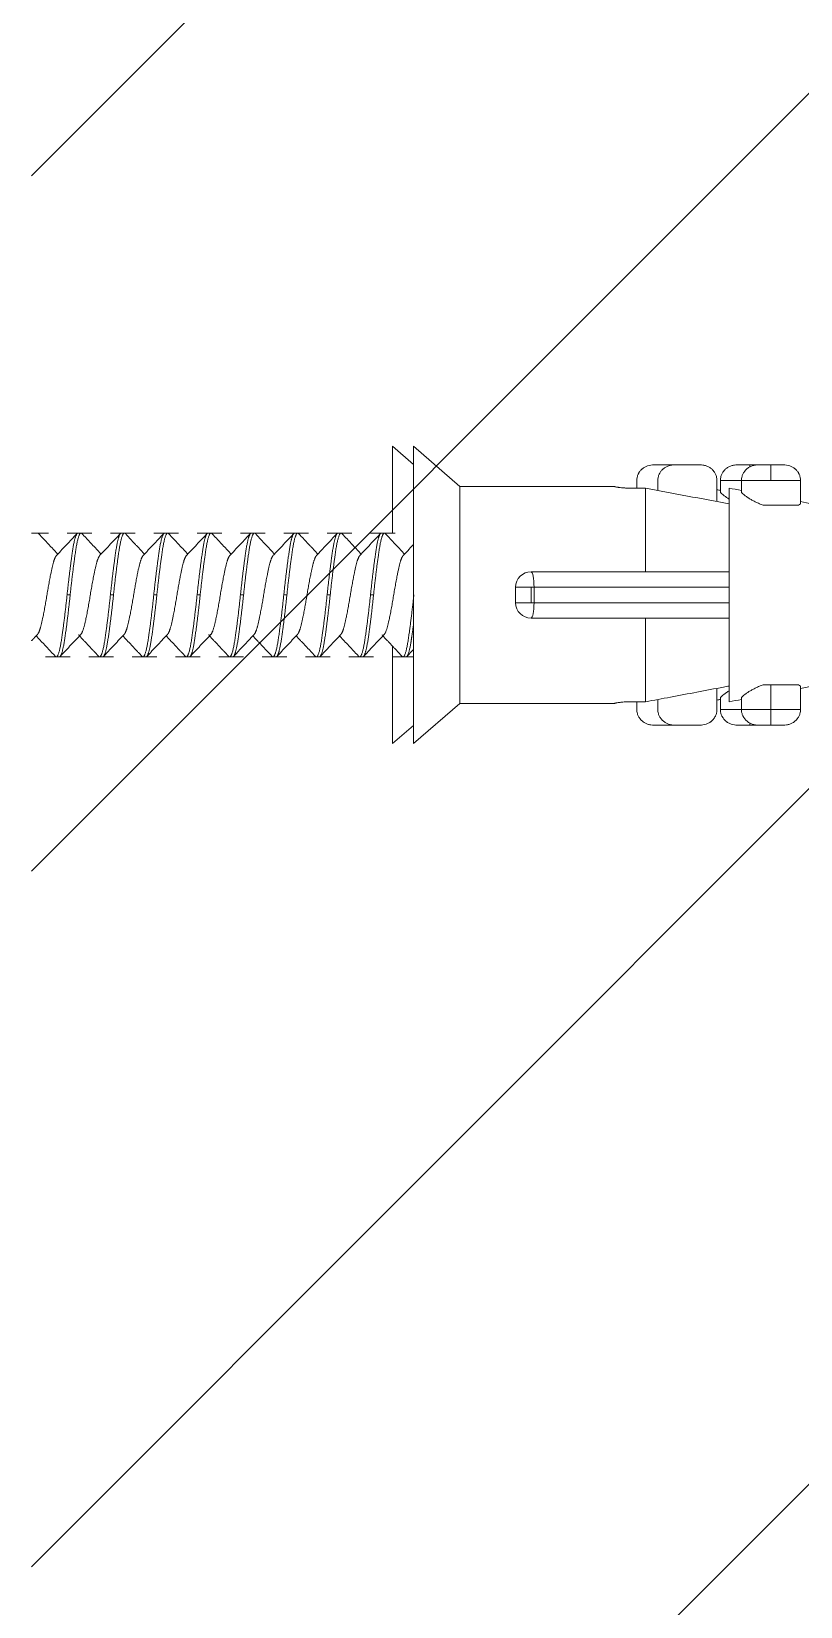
# Model space of a CAD drawing. Header units: millimetres. Extents: x 2433 to 4809, y -10272 to -6912.
# Drawn here: x 4397.6 to 4422.4, y -9118.4 to -9067.5 of the extents above; entities that cross this region are included whole.
import ezdxf

# ---------------------------------------------------------------- set-up
doc = ezdxf.new("R2010")
doc.units = ezdxf.units.MM
doc.layers.add('hatch', color=2, linetype='Continuous')

msp = doc.modelspace()

# ---------------------------------------------------------------- hatches: boundary and pattern name
at = {"layer": 'hatch'}
h = msp.add_hatch(dxfattribs=at)
h.set_pattern_fill('ANSI31', color=256, scale=5)
h.set_pattern_definition([(45, (-10739.184, -4407.476), (-11.22532, 11.22532), [])])
h.paths.add_polyline_path([(4397.573, -9941.356), (4447.573, -9941.356), (4447.573, -7870.79), (4397.573, -7870.79)])

# ---------------------------------------------------------------- linework, layer by layer
at = {"linetype": 'Continuous', "lineweight": 18, "extrusion": (-1, -2.22045e-16, 0)}
for p, q in [((4409.23, -9080.917), (4409.23, -9083.717)), ((4409.91, -9081.506), (4409.23, -9080.917)), ((4409.91, -9080.917), (4409.91, -9085.717)), ((4411.41, -9082.217), (4409.91, -9080.917)), ((4417.68, -9081.517), (4418.36, -9081.517)), ((4418.36, -9081.517), (4419.16, -9081.517)), ((4420.38, -9081.517), (4420.78, -9081.517)), ((4420.78, -9081.517), (4421.065, -9081.517)), ((4421.06, -9081.517), (4421.46, -9081.517)), ((4421.46, -9081.517), (4421.86, -9081.517)), ((4416.41, -9082.217), (4411.41, -9082.217)), ((4411.41, -9082.217), (4411.41, -9085.717)), ((4416.41, -9082.217), (4416.41, -9082.219)), ((4417.126, -9082.017), (4417.126, -9082.269)), ((4417.806, -9082.017), (4417.806, -9082.343)), ((4419.714, -9082.017), (4419.714, -9082.703)), ((4419.826, -9082.017), (4419.826, -9082.411)), ((4420.506, -9082.017), (4420.506, -9082.411)), ((4422.414, -9082.017), (4422.414, -9082.778)), ((4416.91, -9082.269), (4417.41, -9082.269)), ((4417.41, -9082.269), (4417.41, -9084.967)), ((4420.11, -9082.269), (4420.11, -9085.717)), ((4421.208, -9082.817), (4422.352, -9082.817)), ((4398.123, -9083.717), (4397.573, -9083.717)), ((4399.523, -9083.717), (4398.723, -9083.717)), ((4400.923, -9083.717), (4400.123, -9083.717)), ((4402.323, -9083.717), (4401.523, -9083.717)), ((4403.723, -9083.717), (4402.923, -9083.717)), ((4405.123, -9083.717), (4404.323, -9083.717)), ((4406.523, -9083.717), (4405.723, -9083.717)), ((4407.923, -9083.717), (4407.123, -9083.717)), ((4409.323, -9083.717), (4408.523, -9083.717)), ((4413.71, -9084.967), (4420.11, -9084.967)), ((4409.91, -9085.717), (4409.91, -9090.517)), ((4411.41, -9085.717), (4411.41, -9089.217)), ((4413.21, -9085.967), (4413.21, -9085.467)), ((4420.11, -9085.717), (4420.11, -9089.165)), ((4420.11, -9086.467), (4413.71, -9086.467)), ((4417.41, -9086.467), (4417.41, -9089.165)), ((4398.023, -9087.717), (4398.823, -9087.717)), ((4399.423, -9087.717), (4400.223, -9087.717)), ((4400.823, -9087.717), (4401.623, -9087.717)), ((4402.223, -9087.717), (4403.023, -9087.717)), ((4403.623, -9087.717), (4404.423, -9087.717)), ((4405.023, -9087.717), (4405.823, -9087.717)), ((4406.423, -9087.717), (4407.223, -9087.717)), ((4407.823, -9087.717), (4408.623, -9087.717)), ((4409.223, -9087.717), (4409.91, -9087.717)), ((4409.23, -9087.374), (4409.23, -9090.517)), ((4419.714, -9089.417), (4419.714, -9088.731)), ((4421.208, -9088.617), (4421.46, -9088.617)), ((4421.46, -9088.617), (4422.352, -9088.617)), ((4422.414, -9089.417), (4422.414, -9088.656)), ((4409.91, -9090.517), (4411.41, -9089.217)), ((4411.41, -9089.217), (4416.41, -9089.217)), ((4416.41, -9089.216), (4416.41, -9089.217)), ((4417.41, -9089.165), (4416.91, -9089.165)), ((4417.126, -9089.417), (4417.126, -9089.165)), ((4417.806, -9089.417), (4417.806, -9089.091)), ((4419.826, -9089.417), (4419.826, -9089.023)), ((4420.506, -9089.417), (4420.506, -9089.023)), ((4409.23, -9090.517), (4409.91, -9089.928)), ((4417.68, -9089.917), (4418.36, -9089.917)), ((4418.36, -9089.917), (4419.16, -9089.917)), ((4420.78, -9089.917), (4420.38, -9089.917)), ((4421.064, -9089.917), (4420.78, -9089.917)), ((4421.46, -9089.917), (4421.06, -9089.917)), ((4421.86, -9089.917), (4421.46, -9089.917))]:
    msp.add_line(p, q, dxfattribs=at)
at = {"linetype": 'Continuous', "lineweight": 13, "extrusion": (-1, -2.22045e-16, 0)}
for p, q in [((4420.78, -9081.517), (4420.78, -9081.58)), ((4421.46, -9081.517), (4421.46, -9082.017)), ((4420.506, -9082.017), (4419.826, -9082.017)), ((4421.46, -9082.017), (4420.506, -9082.017)), ((4422.414, -9082.017), (4421.46, -9082.017)), ((4398.823, -9085.717), (4398.723, -9085.717)), ((4400.223, -9085.717), (4400.123, -9085.717)), ((4401.623, -9085.717), (4401.523, -9085.717)), ((4403.023, -9085.717), (4402.923, -9085.717)), ((4404.423, -9085.717), (4404.323, -9085.717)), ((4405.823, -9085.717), (4405.723, -9085.717)), ((4407.223, -9085.717), (4407.123, -9085.717)), ((4408.623, -9085.717), (4408.523, -9085.717)), ((4413.71, -9085.467), (4413.21, -9085.467)), ((4413.805, -9085.467), (4413.71, -9085.467)), ((4413.71, -9085.967), (4413.71, -9085.467)), ((4420.11, -9085.467), (4413.805, -9085.467)), ((4413.805, -9085.967), (4413.805, -9085.467)), ((4413.21, -9085.967), (4413.71, -9085.967)), ((4413.71, -9085.967), (4413.805, -9085.967)), ((4413.805, -9085.967), (4420.11, -9085.967)), ((4421.46, -9089.417), (4421.46, -9088.617)), ((4419.826, -9089.417), (4420.506, -9089.417)), ((4420.506, -9089.417), (4421.46, -9089.417)), ((4420.78, -9089.917), (4420.78, -9089.853)), ((4421.46, -9089.417), (4422.414, -9089.417)), ((4421.46, -9089.917), (4421.46, -9089.417))]:
    msp.add_line(p, q, dxfattribs=at)
at = {"linetype": 'Continuous', "lineweight": 18, "extrusion": (0, 0, -1)}
for centre, start, end in [((-4413.71, -9085.467), 0, 90), ((-4413.71, -9085.967), 270, 0)]:
    msp.add_arc(centre, 0.5, start, end, dxfattribs=at)
at = {"linetype": 'Continuous', "lineweight": 13}
for centre, start_param, end_param in [((4413.71, -9085.467), 1.570796, 3.141593), ((4413.71, -9085.967), 0, 1.570796)]:
    msp.add_ellipse(centre, major_axis=(0, -0.5), ratio=0.190423, start_param=start_param, end_param=end_param, dxfattribs=at)
at = {"linetype": 'Continuous', "lineweight": 18}
for points, knots in [([(4417.68, -9081.517), (4417.611, -9081.517), (4417.542, -9081.526), (4417.46, -9081.554), (4417.444, -9081.56), (4417.412, -9081.574), (4417.381, -9081.59), (4417.352, -9081.608), (4417.33, -9081.623), (4417.323, -9081.628), (4417.31, -9081.639), (4417.303, -9081.644), (4417.27, -9081.673), (4417.246, -9081.698), (4417.215, -9081.739), (4417.205, -9081.754), (4417.191, -9081.776), (4417.187, -9081.784), (4417.179, -9081.799), (4417.175, -9081.807), (4417.157, -9081.846), (4417.146, -9081.879), (4417.134, -9081.93), (4417.131, -9081.947), (4417.127, -9081.982), (4417.126, -9082), (4417.126, -9082.017)], [0, 0, 0, 0, 0.25, 0.25, 0.3125, 0.3125, 0.375, 0.4375, 0.4375, 0.46875, 0.46875, 0.5, 0.5, 0.625, 0.625, 0.6875, 0.6875, 0.71875, 0.71875, 0.75, 0.75, 0.875, 0.875, 0.9375, 0.9375, 1, 1, 1, 1]), ([(4418.36, -9081.517), (4418.29, -9081.517), (4418.222, -9081.526), (4418.139, -9081.554), (4418.123, -9081.56), (4418.091, -9081.574), (4418.06, -9081.59), (4418.031, -9081.608), (4418.01, -9081.623), (4418.003, -9081.628), (4417.989, -9081.639), (4417.982, -9081.644), (4417.949, -9081.673), (4417.925, -9081.698), (4417.894, -9081.739), (4417.884, -9081.754), (4417.871, -9081.776), (4417.867, -9081.784), (4417.858, -9081.799), (4417.854, -9081.807), (4417.836, -9081.846), (4417.825, -9081.879), (4417.814, -9081.93), (4417.811, -9081.947), (4417.807, -9081.982), (4417.806, -9082), (4417.806, -9082.017)], [0, 0, 0, 0, 0.25, 0.25, 0.3125, 0.3125, 0.375, 0.4375, 0.4375, 0.46875, 0.46875, 0.5, 0.5, 0.625, 0.625, 0.6875, 0.6875, 0.71875, 0.71875, 0.75, 0.75, 0.875, 0.875, 0.9375, 0.9375, 1, 1, 1, 1]), ([(4419.714, -9082.017), (4419.714, -9081.982), (4419.71, -9081.948), (4419.699, -9081.897), (4419.694, -9081.88), (4419.683, -9081.847), (4419.676, -9081.831), (4419.655, -9081.784), (4419.637, -9081.754), (4419.61, -9081.72), (4419.605, -9081.713), (4419.594, -9081.699), (4419.576, -9081.68), (4419.545, -9081.65), (4419.518, -9081.629), (4419.49, -9081.609), (4419.475, -9081.599), (4419.429, -9081.574), (4419.398, -9081.56), (4419.348, -9081.543), (4419.332, -9081.539), (4419.298, -9081.53), (4419.281, -9081.527), (4419.229, -9081.519), (4419.195, -9081.517), (4419.16, -9081.517)], [0, 0, 0, 0, 0.125, 0.125, 0.1875, 0.1875, 0.25, 0.25, 0.375, 0.375, 0.40625, 0.40625, 0.4375, 0.5, 0.5625, 0.5625, 0.625, 0.625, 0.75, 0.75, 0.8125, 0.8125, 0.875, 0.875, 1, 1, 1, 1]), ([(4419.826, -9082.017), (4419.826, -9081.982), (4419.83, -9081.948), (4419.841, -9081.897), (4419.846, -9081.88), (4419.857, -9081.847), (4419.864, -9081.831), (4419.886, -9081.784), (4419.903, -9081.754), (4419.93, -9081.72), (4419.935, -9081.713), (4419.946, -9081.699), (4419.964, -9081.68), (4419.995, -9081.65), (4420.022, -9081.629), (4420.051, -9081.609), (4420.065, -9081.599), (4420.111, -9081.574), (4420.142, -9081.56), (4420.192, -9081.543), (4420.209, -9081.539), (4420.243, -9081.53), (4420.26, -9081.527), (4420.311, -9081.519), (4420.345, -9081.517), (4420.38, -9081.517)], [0, 0, 0, 0, 0.125, 0.125, 0.1875, 0.1875, 0.25, 0.25, 0.375, 0.375, 0.40625, 0.40625, 0.4375, 0.5, 0.5625, 0.5625, 0.625, 0.625, 0.75, 0.75, 0.8125, 0.8125, 0.875, 0.875, 1, 1, 1, 1]), ([(4420.506, -9082.017), (4420.506, -9081.982), (4420.51, -9081.948), (4420.521, -9081.897), (4420.526, -9081.88), (4420.537, -9081.847), (4420.543, -9081.831), (4420.565, -9081.784), (4420.583, -9081.754), (4420.609, -9081.72), (4420.615, -9081.713), (4420.626, -9081.699), (4420.643, -9081.68), (4420.674, -9081.65), (4420.702, -9081.629), (4420.73, -9081.609), (4420.745, -9081.599), (4420.79, -9081.574), (4420.822, -9081.56), (4420.871, -9081.543), (4420.888, -9081.539), (4420.922, -9081.53), (4420.939, -9081.527), (4420.99, -9081.519), (4421.025, -9081.517), (4421.06, -9081.517)], [0, 0, 0, 0, 0.125, 0.125, 0.1875, 0.1875, 0.25, 0.25, 0.375, 0.375, 0.40625, 0.40625, 0.4375, 0.5, 0.5625, 0.5625, 0.625, 0.625, 0.75, 0.75, 0.8125, 0.8125, 0.875, 0.875, 1, 1, 1, 1]), ([(4421.86, -9081.517), (4421.93, -9081.517), (4421.998, -9081.526), (4422.08, -9081.554), (4422.097, -9081.56), (4422.128, -9081.574), (4422.159, -9081.59), (4422.189, -9081.608), (4422.21, -9081.623), (4422.217, -9081.628), (4422.231, -9081.639), (4422.237, -9081.644), (4422.271, -9081.673), (4422.294, -9081.698), (4422.326, -9081.739), (4422.335, -9081.754), (4422.349, -9081.776), (4422.353, -9081.784), (4422.361, -9081.799), (4422.365, -9081.807), (4422.384, -9081.846), (4422.395, -9081.879), (4422.406, -9081.93), (4422.409, -9081.947), (4422.413, -9081.982), (4422.414, -9082), (4422.414, -9082.017)], [0, 0, 0, 0, 0.25, 0.25, 0.3125, 0.3125, 0.375, 0.4375, 0.4375, 0.46875, 0.46875, 0.5, 0.5, 0.625, 0.625, 0.6875, 0.6875, 0.71875, 0.71875, 0.75, 0.75, 0.875, 0.875, 0.9375, 0.9375, 1, 1, 1, 1]), ([(4416.41, -9082.219), (4416.41, -9082.219), (4416.413, -9082.221), (4416.423, -9082.224), (4416.427, -9082.225), (4416.436, -9082.227), (4416.442, -9082.228), (4416.46, -9082.232), (4416.476, -9082.235), (4416.503, -9082.239), (4416.513, -9082.24), (4416.534, -9082.244), (4416.545, -9082.245), (4416.579, -9082.25), (4416.604, -9082.253), (4416.638, -9082.256), (4416.645, -9082.257), (4416.659, -9082.258), (4416.681, -9082.26), (4416.717, -9082.263), (4416.748, -9082.264), (4416.779, -9082.266), (4416.795, -9082.267), (4416.844, -9082.268), (4416.877, -9082.269), (4416.91, -9082.269)], [0, 0, 0, 0, 0.125, 0.125, 0.1875, 0.1875, 0.25, 0.25, 0.375, 0.375, 0.4375, 0.4375, 0.5, 0.5, 0.625, 0.625, 0.65625, 0.65625, 0.6875, 0.75, 0.8125, 0.8125, 0.875, 0.875, 1, 1, 1, 1]), ([(4419.826, -9082.411), (4419.84, -9082.425), (4419.855, -9082.439), (4419.891, -9082.47), (4419.911, -9082.487), (4419.944, -9082.512), (4419.956, -9082.521), (4419.981, -9082.538), (4419.994, -9082.547), (4420.034, -9082.574), (4420.062, -9082.592), (4420.095, -9082.612), (4420.097, -9082.614), (4420.1, -9082.615)], [0, 0, 0, 0, 0.244671, 0.244671, 0.489341, 0.489341, 0.611677, 0.611677, 0.734012, 0.734012, 0.978683, 0.978683, 1, 1, 1, 1]), ([(4420.506, -9082.411), (4420.519, -9082.425), (4420.535, -9082.439), (4420.57, -9082.47), (4420.59, -9082.487), (4420.624, -9082.512), (4420.636, -9082.521), (4420.66, -9082.538), (4420.673, -9082.547), (4420.713, -9082.574), (4420.741, -9082.592), (4420.801, -9082.629), (4420.833, -9082.647), (4420.883, -9082.674), (4420.901, -9082.683), (4420.936, -9082.701), (4420.954, -9082.71), (4421.009, -9082.737), (4421.047, -9082.754), (4421.125, -9082.787), (4421.166, -9082.802), (4421.208, -9082.817)], [0, 0, 0, 0, 0.125, 0.125, 0.25, 0.25, 0.3125, 0.3125, 0.375, 0.375, 0.5, 0.5, 0.625, 0.625, 0.6875, 0.6875, 0.75, 0.75, 0.875, 0.875, 1, 1, 1, 1]), ([(4420.11, -9088.656), (4420.049, -9088.668), (4419.988, -9088.679), (4419.356, -9088.799), (4418.784, -9088.907), (4417.945, -9089.065), (4417.677, -9089.115), (4417.41, -9089.165)], [0, 0, 0, 0, 0.067447, 0.067447, 0.702741, 0.702741, 1, 1, 1, 1]), ([(4419.826, -9089.023), (4419.84, -9089.01), (4419.855, -9088.995), (4419.891, -9088.964), (4419.911, -9088.947), (4419.944, -9088.922), (4419.956, -9088.913), (4419.981, -9088.896), (4419.994, -9088.887), (4420.034, -9088.86), (4420.062, -9088.842), (4420.095, -9088.822), (4420.097, -9088.821), (4420.1, -9088.819)], [0, 0, 0, 0, 0.244671, 0.244671, 0.489341, 0.489341, 0.611677, 0.611677, 0.734012, 0.734012, 0.978683, 0.978683, 1, 1, 1, 1]), ([(4420.506, -9089.023), (4420.519, -9089.01), (4420.535, -9088.995), (4420.57, -9088.964), (4420.59, -9088.947), (4420.624, -9088.922), (4420.636, -9088.913), (4420.66, -9088.896), (4420.673, -9088.887), (4420.713, -9088.86), (4420.741, -9088.842), (4420.801, -9088.805), (4420.833, -9088.787), (4420.883, -9088.76), (4420.901, -9088.751), (4420.936, -9088.733), (4420.954, -9088.724), (4421.009, -9088.697), (4421.047, -9088.68), (4421.125, -9088.648), (4421.166, -9088.632), (4421.208, -9088.617)], [0, 0, 0, 0, 0.125, 0.125, 0.25, 0.25, 0.3125, 0.3125, 0.375, 0.375, 0.5, 0.5, 0.625, 0.625, 0.6875, 0.6875, 0.75, 0.75, 0.875, 0.875, 1, 1, 1, 1]), ([(4422.81, -9088.656), (4422.749, -9088.668), (4422.688, -9088.679), (4422.556, -9088.704), (4422.485, -9088.718), (4422.414, -9088.731)], [0, 0, 0, 0, 0.459752, 0.459752, 1, 1, 1, 1]), ([(4416.91, -9089.165), (4416.877, -9089.165), (4416.844, -9089.166), (4416.796, -9089.167), (4416.78, -9089.168), (4416.749, -9089.17), (4416.733, -9089.171), (4416.688, -9089.174), (4416.659, -9089.176), (4416.619, -9089.18), (4416.605, -9089.182), (4416.58, -9089.185), (4416.568, -9089.186), (4416.533, -9089.191), (4416.513, -9089.194), (4416.49, -9089.197), (4416.485, -9089.198), (4416.477, -9089.2), (4416.465, -9089.202), (4416.447, -9089.205), (4416.436, -9089.207), (4416.427, -9089.21), (4416.423, -9089.211), (4416.413, -9089.213), (4416.41, -9089.215), (4416.41, -9089.216)], [0, 0, 0, 0, 0.125, 0.125, 0.1875, 0.1875, 0.25, 0.25, 0.375, 0.375, 0.4375, 0.4375, 0.5, 0.5, 0.625, 0.625, 0.65625, 0.65625, 0.6875, 0.75, 0.8125, 0.8125, 0.875, 0.875, 1, 1, 1, 1]), ([(4417.126, -9089.417), (4417.126, -9089.452), (4417.13, -9089.486), (4417.141, -9089.537), (4417.146, -9089.554), (4417.157, -9089.587), (4417.164, -9089.603), (4417.186, -9089.65), (4417.203, -9089.68), (4417.23, -9089.715), (4417.235, -9089.721), (4417.246, -9089.735), (4417.264, -9089.754), (4417.295, -9089.784), (4417.322, -9089.805), (4417.351, -9089.825), (4417.365, -9089.835), (4417.411, -9089.86), (4417.442, -9089.874), (4417.492, -9089.891), (4417.509, -9089.896), (4417.543, -9089.904), (4417.56, -9089.907), (4417.611, -9089.915), (4417.645, -9089.917), (4417.68, -9089.917)], [0, 0, 0, 0, 0.125, 0.125, 0.1875, 0.1875, 0.25, 0.25, 0.375, 0.375, 0.40625, 0.40625, 0.4375, 0.5, 0.5625, 0.5625, 0.625, 0.625, 0.75, 0.75, 0.8125, 0.8125, 0.875, 0.875, 1, 1, 1, 1]), ([(4417.806, -9089.417), (4417.806, -9089.452), (4417.81, -9089.486), (4417.821, -9089.537), (4417.826, -9089.554), (4417.837, -9089.587), (4417.843, -9089.603), (4417.865, -9089.65), (4417.883, -9089.68), (4417.909, -9089.715), (4417.915, -9089.721), (4417.926, -9089.735), (4417.943, -9089.754), (4417.974, -9089.784), (4418.002, -9089.805), (4418.03, -9089.825), (4418.045, -9089.835), (4418.09, -9089.86), (4418.122, -9089.874), (4418.171, -9089.891), (4418.188, -9089.896), (4418.222, -9089.904), (4418.239, -9089.907), (4418.29, -9089.915), (4418.325, -9089.917), (4418.36, -9089.917)], [0, 0, 0, 0, 0.125, 0.125, 0.1875, 0.1875, 0.25, 0.25, 0.375, 0.375, 0.40625, 0.40625, 0.4375, 0.5, 0.5625, 0.5625, 0.625, 0.625, 0.75, 0.75, 0.8125, 0.8125, 0.875, 0.875, 1, 1, 1, 1]), ([(4419.16, -9089.917), (4419.23, -9089.917), (4419.298, -9089.908), (4419.38, -9089.88), (4419.397, -9089.874), (4419.428, -9089.86), (4419.459, -9089.844), (4419.489, -9089.826), (4419.51, -9089.811), (4419.517, -9089.806), (4419.531, -9089.795), (4419.537, -9089.79), (4419.571, -9089.761), (4419.594, -9089.736), (4419.626, -9089.695), (4419.635, -9089.68), (4419.649, -9089.658), (4419.653, -9089.65), (4419.661, -9089.635), (4419.665, -9089.627), (4419.684, -9089.588), (4419.695, -9089.555), (4419.706, -9089.504), (4419.709, -9089.487), (4419.713, -9089.452), (4419.714, -9089.435), (4419.714, -9089.417)], [0, 0, 0, 0, 0.25, 0.25, 0.3125, 0.3125, 0.375, 0.4375, 0.4375, 0.46875, 0.46875, 0.5, 0.5, 0.625, 0.625, 0.6875, 0.6875, 0.71875, 0.71875, 0.75, 0.75, 0.875, 0.875, 0.9375, 0.9375, 1, 1, 1, 1]), ([(4420.38, -9089.917), (4420.311, -9089.917), (4420.242, -9089.908), (4420.16, -9089.88), (4420.144, -9089.874), (4420.112, -9089.86), (4420.081, -9089.844), (4420.052, -9089.826), (4420.03, -9089.811), (4420.023, -9089.806), (4420.01, -9089.795), (4420.003, -9089.79), (4419.97, -9089.761), (4419.946, -9089.736), (4419.915, -9089.695), (4419.905, -9089.68), (4419.891, -9089.658), (4419.887, -9089.65), (4419.879, -9089.635), (4419.875, -9089.627), (4419.857, -9089.588), (4419.846, -9089.555), (4419.834, -9089.504), (4419.831, -9089.487), (4419.827, -9089.452), (4419.826, -9089.435), (4419.826, -9089.417)], [0, 0, 0, 0, 0.25, 0.25, 0.3125, 0.3125, 0.375, 0.4375, 0.4375, 0.46875, 0.46875, 0.5, 0.5, 0.625, 0.625, 0.6875, 0.6875, 0.71875, 0.71875, 0.75, 0.75, 0.875, 0.875, 0.9375, 0.9375, 1, 1, 1, 1]), ([(4421.06, -9089.917), (4420.99, -9089.917), (4420.922, -9089.908), (4420.839, -9089.88), (4420.823, -9089.874), (4420.791, -9089.86), (4420.76, -9089.844), (4420.731, -9089.826), (4420.71, -9089.811), (4420.703, -9089.806), (4420.689, -9089.795), (4420.682, -9089.79), (4420.649, -9089.761), (4420.625, -9089.736), (4420.594, -9089.695), (4420.584, -9089.68), (4420.571, -9089.658), (4420.567, -9089.65), (4420.558, -9089.635), (4420.554, -9089.627), (4420.536, -9089.588), (4420.525, -9089.555), (4420.514, -9089.504), (4420.511, -9089.487), (4420.507, -9089.452), (4420.506, -9089.435), (4420.506, -9089.417)], [0, 0, 0, 0, 0.25, 0.25, 0.3125, 0.3125, 0.375, 0.4375, 0.4375, 0.46875, 0.46875, 0.5, 0.5, 0.625, 0.625, 0.6875, 0.6875, 0.71875, 0.71875, 0.75, 0.75, 0.875, 0.875, 0.9375, 0.9375, 1, 1, 1, 1]), ([(4422.414, -9089.417), (4422.414, -9089.452), (4422.41, -9089.486), (4422.399, -9089.537), (4422.394, -9089.554), (4422.383, -9089.587), (4422.376, -9089.603), (4422.355, -9089.65), (4422.337, -9089.68), (4422.31, -9089.715), (4422.305, -9089.721), (4422.294, -9089.735), (4422.276, -9089.754), (4422.245, -9089.784), (4422.218, -9089.805), (4422.19, -9089.825), (4422.175, -9089.835), (4422.129, -9089.86), (4422.098, -9089.874), (4422.048, -9089.891), (4422.032, -9089.896), (4421.998, -9089.904), (4421.981, -9089.907), (4421.929, -9089.915), (4421.895, -9089.917), (4421.86, -9089.917)], [0, 0, 0, 0, 0.125, 0.125, 0.1875, 0.1875, 0.25, 0.25, 0.375, 0.375, 0.40625, 0.40625, 0.4375, 0.5, 0.5625, 0.5625, 0.625, 0.625, 0.75, 0.75, 0.8125, 0.8125, 0.875, 0.875, 1, 1, 1, 1])]:
    msp.add_open_spline(points, degree=3, knots=knots, dxfattribs=at)
for points, degree in [([(4417.41, -9082.269), (4418.31, -9082.438), (4419.21, -9082.608), (4420.11, -9082.778)], 3), ([(4419.714, -9082.322), (4419.751, -9082.329), (4419.789, -9082.336), (4419.826, -9082.343)], 3), ([(4420.11, -9082.269), (4420.242, -9082.294), (4420.374, -9082.319), (4420.506, -9082.343)], 3), ([(4422.414, -9082.703), (4422.546, -9082.728), (4422.678, -9082.753), (4422.81, -9082.778)], 3), ([(4422.352, -9082.817), (4422.377, -9082.804), (4422.397, -9082.791), (4422.414, -9082.778)], 3), ([(4398.423, -9084.397), (4398.112, -9084.066), (4397.802, -9083.734)], 2), ([(4399.045, -9083.735), (4398.714, -9084.089), (4398.382, -9084.44)], 2), ([(4399.823, -9084.396), (4399.51, -9084.064), (4399.199, -9083.731)], 2), ([(4400.451, -9083.728), (4400.119, -9084.083), (4399.785, -9084.437)], 2), ([(4401.223, -9084.397), (4400.909, -9084.063), (4400.596, -9083.728)], 2), ([(4401.844, -9083.735), (4401.513, -9084.089), (4401.181, -9084.441)], 2), ([(4402.623, -9084.397), (4402.312, -9084.066), (4402.001, -9083.734)], 2), ([(4403.251, -9083.728), (4402.92, -9084.082), (4402.587, -9084.436)], 2), ([(4404.023, -9084.397), (4403.711, -9084.065), (4403.4, -9083.732)], 2), ([(4404.645, -9083.734), (4404.314, -9084.089), (4403.981, -9084.441)], 2), ([(4405.423, -9084.397), (4405.109, -9084.063), (4404.796, -9083.728)], 2), ([(4406.051, -9083.728), (4405.72, -9084.082), (4405.387, -9084.435)], 2), ([(4406.823, -9084.396), (4406.511, -9084.065), (4406.199, -9083.731)], 2), ([(4407.446, -9083.733), (4407.115, -9084.087), (4406.782, -9084.44)], 2), ([(4408.223, -9084.397), (4407.911, -9084.066), (4407.601, -9083.733)], 2), ([(4408.85, -9083.729), (4408.519, -9084.082), (4408.187, -9084.435)], 2), ([(4409.623, -9084.396), (4409.309, -9084.063), (4408.997, -9083.729)], 2), ([(4409.91, -9084.092), (4409.746, -9084.266), (4409.582, -9084.44)], 2), ([(4397.573, -9087.197), (4397.668, -9087.096), (4397.764, -9086.995)], 2), ([(4397.723, -9087.038), (4398.038, -9087.371), (4398.351, -9087.706)], 2), ([(4398.496, -9087.706), (4398.827, -9087.352), (4399.16, -9086.999)], 2), ([(4399.123, -9087.038), (4399.436, -9087.369), (4399.747, -9087.702)], 2), ([(4399.902, -9087.7), (4400.232, -9087.346), (4400.564, -9086.994)], 2), ([(4400.523, -9087.038), (4400.837, -9087.37), (4401.149, -9087.705)], 2), ([(4401.299, -9087.703), (4401.631, -9087.348), (4401.964, -9086.994)], 2), ([(4401.923, -9087.038), (4402.236, -9087.37), (4402.548, -9087.703)], 2), ([(4402.696, -9087.706), (4403.027, -9087.352), (4403.36, -9086.998)], 2), ([(4403.323, -9087.038), (4403.636, -9087.369), (4403.947, -9087.702)], 2), ([(4404.1, -9087.701), (4404.431, -9087.348), (4404.762, -9086.996)], 2), ([(4404.723, -9087.038), (4405.037, -9087.37), (4405.349, -9087.704)], 2), ([(4405.5, -9087.702), (4405.831, -9087.347), (4406.164, -9086.994)], 2), ([(4406.123, -9087.038), (4406.435, -9087.368), (4406.745, -9087.7)], 2), ([(4406.896, -9087.706), (4407.228, -9087.351), (4407.562, -9086.997)], 2), ([(4407.523, -9087.038), (4407.838, -9087.371), (4408.15, -9087.706)], 2), ([(4408.298, -9087.704), (4408.628, -9087.35), (4408.96, -9086.998)], 2), ([(4408.923, -9087.038), (4409.235, -9087.367), (4409.545, -9087.699)], 2), ([(4409.702, -9087.7), (4409.806, -9087.589), (4409.91, -9087.477)], 2), ([(4421.208, -9088.617), (4421.332, -9088.617), (4421.456, -9088.617), (4421.579, -9088.617)], 3), ([(4422.352, -9088.617), (4422.377, -9088.63), (4422.397, -9088.643), (4422.414, -9088.656)], 3), ([(4419.826, -9089.091), (4419.789, -9089.098), (4419.751, -9089.105), (4419.714, -9089.112)], 3), ([(4420.506, -9089.091), (4420.374, -9089.116), (4420.242, -9089.14), (4420.11, -9089.165)], 3)]:
    msp.add_open_spline(points, degree=degree, dxfattribs=at)
for points, weights, knots in [([(4398.723, -9085.717), (4398.811, -9084.889), (4398.898, -9084.303), (4398.97, -9083.824), (4399.045, -9083.735)], [1, 0.923879532511, 1, 0.936905762166, 0.978405807031], [0, 0, 0, 0.546785, 0.546785, 1, 1, 1]), ([(4398.823, -9085.717), (4398.911, -9084.889), (4398.998, -9084.303), (4399.086, -9083.717), (4399.173, -9083.717), (4399.186, -9083.717), (4399.199, -9083.731)], [1, 0.923879532511, 1, 0.923879532511, 1, 0.988306138301, 0.980205171022], [0, 0, 0, 0.464334, 0.464334, 0.928668, 0.928668, 1, 1, 1]), ([(4400.123, -9085.717), (4400.211, -9084.889), (4400.298, -9084.303), (4400.373, -9083.802), (4400.451, -9083.728)], [1, 0.923879532511, 1, 0.934241363567, 0.982097327995], [0, 0, 0, 0.536516, 0.536516, 1, 1, 1]), ([(4400.223, -9085.717), (4400.311, -9084.889), (4400.398, -9084.303), (4400.486, -9083.717), (4400.573, -9083.717), (4400.584, -9083.717), (4400.596, -9083.728)], [1, 0.923879532511, 1, 0.923879532511, 1, 0.989785720568, 0.982312661935], [0, 0, 0, 0.468563, 0.468563, 0.937126, 0.937126, 1, 1, 1]), ([(4401.523, -9085.717), (4401.611, -9084.889), (4401.698, -9084.303), (4401.77, -9083.825), (4401.844, -9083.735)], [1, 0.923879532511, 1, 0.937048504482, 0.97821856572], [0, 0, 0, 0.547346, 0.547346, 1, 1, 1]), ([(4401.623, -9085.717), (4401.711, -9084.889), (4401.798, -9084.303), (4401.886, -9083.717), (4401.973, -9083.717), (4401.987, -9083.717), (4402.001, -9083.734)], [1, 0.923879532511, 1, 0.923879532511, 1, 0.987311810546, 0.978853499255], [0, 0, 0, 0.461534, 0.461534, 0.923069, 0.923069, 1, 1, 1]), ([(4402.923, -9085.717), (4403.011, -9084.889), (4403.098, -9084.303), (4403.173, -9083.8), (4403.251, -9083.728)], [1, 0.923879532511, 1, 0.933975146727, 0.982486669636], [0, 0, 0, 0.535512, 0.535512, 1, 1, 1]), ([(4403.023, -9085.717), (4403.111, -9084.889), (4403.198, -9084.303), (4403.286, -9083.717), (4403.373, -9083.717), (4403.386, -9083.717), (4403.4, -9083.732)], [1, 0.923879532511, 1, 0.923879532511, 1, 0.987906291345, 0.979655380662], [0, 0, 0, 0.463204, 0.463204, 0.926408, 0.926408, 1, 1, 1]), ([(4404.323, -9085.717), (4404.411, -9084.889), (4404.498, -9084.303), (4404.57, -9083.823), (4404.645, -9083.734)], [1, 0.923879532511, 1, 0.936800972622, 0.978543945557], [0, 0, 0, 0.546373, 0.546373, 1, 1, 1]), ([(4404.423, -9085.717), (4404.511, -9084.889), (4404.598, -9084.303), (4404.686, -9083.717), (4404.773, -9083.717), (4404.784, -9083.717), (4404.796, -9083.728)], [1, 0.923879532511, 1, 0.923879532511, 1, 0.989633321982, 0.982090273841], [0, 0, 0, 0.468124, 0.468124, 0.936247, 0.936247, 1, 1, 1]), ([(4405.723, -9085.717), (4405.811, -9084.889), (4405.898, -9084.303), (4405.973, -9083.801), (4406.051, -9083.728)], [1, 0.923879532511, 1, 0.934017808594, 0.982424026151], [0, 0, 0, 0.535672, 0.535672, 1, 1, 1]), ([(4405.823, -9085.717), (4405.911, -9084.889), (4405.998, -9084.303), (4406.086, -9083.717), (4406.173, -9083.717), (4406.186, -9083.717), (4406.199, -9083.731)], [1, 0.923879532511, 1, 0.923879532511, 1, 0.988196449664, 0.980053512698], [0, 0, 0, 0.464023, 0.464023, 0.928047, 0.928047, 1, 1, 1]), ([(4407.123, -9085.717), (4407.211, -9084.889), (4407.298, -9084.303), (4407.371, -9083.818), (4407.446, -9083.733)], [1, 0.923879532511, 1, 0.936163531801, 0.979396681185], [0, 0, 0, 0.543885, 0.543885, 1, 1, 1]), ([(4407.223, -9085.717), (4407.311, -9084.889), (4407.398, -9084.303), (4407.486, -9083.717), (4407.573, -9083.717), (4407.587, -9083.717), (4407.601, -9083.734)], [1, 0.923879532511, 1, 0.923879532511, 1, 0.987368739607, 0.9789294855], [0, 0, 0, 0.461694, 0.461694, 0.923388, 0.923388, 1, 1, 1]), ([(4408.523, -9085.717), (4408.611, -9084.889), (4408.698, -9084.303), (4408.773, -9083.804), (4408.85, -9083.729)], [1, 0.923879532511, 1, 0.934427118148, 0.981827868126], [0, 0, 0, 0.53722, 0.53722, 1, 1, 1]), ([(4408.623, -9085.717), (4408.711, -9084.889), (4408.798, -9084.303), (4408.886, -9083.717), (4408.973, -9083.717), (4408.985, -9083.717), (4408.997, -9083.729)], [1, 0.923879532511, 1, 0.923879532511, 1, 0.989148006276, 0.9813902071], [0, 0, 0, 0.466731, 0.466731, 0.933461, 0.933461, 1, 1, 1]), ([(4397.752, -9087.006), (4397.827, -9086.948), (4397.898, -9086.636), (4397.986, -9086.256), (4398.073, -9085.717), (4398.161, -9085.179), (4398.248, -9084.798), (4398.313, -9084.518), (4398.381, -9084.442)], [0.978405862908, 0.93690571969, 1, 0.923879532511, 1, 0.923879532511, 1, 0.942890431012, 0.971474052767], [0, 0, 0, 0.231586, 0.231586, 0.510983, 0.510983, 0.790381, 0.790381, 1, 1, 1]), ([(4399.096, -9087.007), (4399.11, -9087.017), (4399.123, -9087.017), (4399.211, -9087.017), (4399.298, -9086.636), (4399.386, -9086.256), (4399.473, -9085.717), (4399.561, -9085.179), (4399.648, -9084.798), (4399.713, -9084.516), (4399.782, -9084.44)], [0.979050668778, 0.987459267614, 1, 0.923879532511, 1, 0.923879532511, 1, 0.923879532511, 1, 0.942424286746, 0.97194637691], [0, 0, 0, 0.042016, 0.042016, 0.297044, 0.297044, 0.552073, 0.552073, 0.807102, 0.807102, 1, 1, 1]), ([(4400.569, -9086.989), (4400.636, -9086.909), (4400.698, -9086.636), (4400.786, -9086.256), (4400.873, -9085.717), (4400.961, -9085.179), (4401.048, -9084.798), (4401.121, -9084.481), (4401.197, -9084.427)], [0.970072397592, 0.944346305833, 1, 0.923879532511, 1, 0.923879532511, 1, 0.935811628185, 0.979876587233], [0, 0, 0, 0.204547, 0.204547, 0.484316, 0.484316, 0.764085, 0.764085, 1, 1, 1]), ([(4401.961, -9086.997), (4402.032, -9086.926), (4402.098, -9086.636), (4402.186, -9086.256), (4402.273, -9085.717), (4402.361, -9085.179), (4402.448, -9084.798), (4402.52, -9084.486), (4402.595, -9084.428)], [0.973442484351, 0.941016187704, 1, 0.923879532511, 1, 0.923879532511, 1, 0.936791562395, 0.978556378799], [0, 0, 0, 0.21493, 0.21493, 0.492303, 0.492303, 0.769676, 0.769676, 1, 1, 1]), ([(4403.296, -9087.006), (4403.31, -9087.017), (4403.323, -9087.017), (4403.411, -9087.017), (4403.498, -9086.636), (4403.586, -9086.256), (4403.673, -9085.717), (4403.761, -9085.179), (4403.848, -9084.798), (4403.911, -9084.523), (4403.978, -9084.444)], [0.978986668102, 0.987411497035, 1, 0.923879532511, 1, 0.923879532511, 1, 0.923879532511, 1, 0.94391817938, 0.970473018986], [0, 0, 0, 0.042381, 0.042381, 0.298651, 0.298651, 0.554922, 0.554922, 0.811192, 0.811192, 1, 1, 1]), ([(4404.758, -9087), (4404.83, -9086.933), (4404.898, -9086.636), (4404.986, -9086.256), (4405.073, -9085.717), (4405.161, -9085.179), (4405.248, -9084.798), (4405.314, -9084.511), (4405.384, -9084.438)], [0.975054195693, 0.93959836411, 1, 0.923879532511, 1, 0.923879532511, 1, 0.941644335278, 0.972762204219], [0, 0, 0, 0.222886, 0.222886, 0.503775, 0.503775, 0.784664, 0.784664, 1, 1, 1]), ([(4406.168, -9086.99), (4406.235, -9086.911), (4406.298, -9086.636), (4406.386, -9086.256), (4406.473, -9085.717), (4406.561, -9085.179), (4406.648, -9084.798), (4406.721, -9084.481), (4406.797, -9084.427)], [0.97052701498, 0.943861251558, 1, 0.923879532511, 1, 0.923879532511, 1, 0.93575426384, 0.979955434298], [0, 0, 0, 0.205919, 0.205919, 0.485132, 0.485132, 0.764344, 0.764344, 1, 1, 1]), ([(4407.556, -9087.002), (4407.629, -9086.938), (4407.698, -9086.636), (4407.786, -9086.256), (4407.873, -9085.717), (4407.961, -9085.179), (4408.048, -9084.798), (4408.119, -9084.491), (4408.193, -9084.43)], [0.976101834565, 0.938723142251, 1, 0.923879532511, 1, 0.923879532511, 1, 0.937818860973, 0.977226537103], [0, 0, 0, 0.22226, 0.22226, 0.49836, 0.49836, 0.77446, 0.77446, 1, 1, 1]), ([(4408.898, -9087.008), (4408.911, -9087.017), (4408.923, -9087.017), (4409.011, -9087.017), (4409.098, -9086.636), (4409.186, -9086.256), (4409.273, -9085.717), (4409.361, -9085.179), (4409.448, -9084.798), (4409.511, -9084.523), (4409.579, -9084.444)], [0.980549328751, 0.988553377406, 1, 0.923879532511, 1, 0.923879532511, 1, 0.923879532511, 1, 0.943861060439, 0.970527196543], [0, 0, 0, 0.038678, 0.038678, 0.295888, 0.295888, 0.553098, 0.553098, 0.810307, 0.810307, 1, 1, 1]), ([(4398.351, -9087.706), (4398.362, -9087.717), (4398.373, -9087.717), (4398.461, -9087.717), (4398.548, -9087.131), (4398.636, -9086.546), (4398.723, -9085.717)], [0.982124948693, 0.989657139179, 1, 0.923879532511, 1, 0.923879532511, 1], [0, 0, 0, 0.063616, 0.063616, 0.531808, 0.531808, 1, 1, 1]), ([(4398.496, -9087.706), (4398.573, -9087.632), (4398.648, -9087.131), (4398.736, -9086.546), (4398.823, -9085.717)], [0.982173361476, 0.934189174126, 1, 0.923879532511, 1], [0, 0, 0, 0.463681, 0.463681, 1, 1, 1]), ([(4399.747, -9087.702), (4399.76, -9087.717), (4399.773, -9087.717), (4399.861, -9087.717), (4399.948, -9087.131), (4400.036, -9086.546), (4400.123, -9085.717)], [0.979616719618, 0.987877942307, 1, 0.923879532511, 1, 0.923879532511, 1], [0, 0, 0, 0.073752, 0.073752, 0.536876, 0.536876, 1, 1, 1]), ([(4399.902, -9087.7), (4399.977, -9087.611), (4400.048, -9087.131), (4400.136, -9086.546), (4400.223, -9085.717)], [0.97855032306, 0.936796145303, 1, 0.923879532511, 1], [0, 0, 0, 0.453646, 0.453646, 1, 1, 1]), ([(4401.149, -9087.705), (4401.161, -9087.717), (4401.173, -9087.717), (4401.261, -9087.717), (4401.348, -9087.131), (4401.436, -9086.546), (4401.523, -9085.717)], [0.981193368961, 0.989009982719, 1, 0.923879532511, 1, 0.923879532511, 1], [0, 0, 0, 0.067328, 0.067328, 0.533664, 0.533664, 1, 1, 1]), ([(4401.299, -9087.702), (4401.375, -9087.619), (4401.448, -9087.131), (4401.536, -9086.546), (4401.623, -9085.717)], [0.979870171933, 0.93581630111, 1, 0.923879532511, 1], [0, 0, 0, 0.457461, 0.457461, 1, 1, 1]), ([(4402.547, -9087.703), (4402.561, -9087.717), (4402.573, -9087.717), (4402.661, -9087.717), (4402.748, -9087.131), (4402.836, -9086.546), (4402.923, -9085.717)], [0.980126045295, 0.98824896676, 1, 0.923879532511, 1, 0.923879532511, 1], [0, 0, 0, 0.071656, 0.071656, 0.535828, 0.535828, 1, 1, 1]), ([(4402.696, -9087.706), (4402.773, -9087.633), (4402.848, -9087.131), (4402.936, -9086.546), (4403.023, -9085.717)], [0.982277635622, 0.934117759464, 1, 0.923879532511, 1], [0, 0, 0, 0.463951, 0.463951, 1, 1, 1]), ([(4403.947, -9087.702), (4403.96, -9087.717), (4403.973, -9087.717), (4404.061, -9087.717), (4404.148, -9087.131), (4404.236, -9086.546), (4404.323, -9085.717)], [0.979811799573, 0.988020674321, 1, 0.923879532511, 1, 0.923879532511, 1], [0, 0, 0, 0.072947, 0.072947, 0.536473, 0.536473, 1, 1, 1]), ([(4404.1, -9087.701), (4404.176, -9087.616), (4404.248, -9087.131), (4404.336, -9086.546), (4404.423, -9085.717)], [0.979358260405, 0.936191912776, 1, 0.923879532511, 1], [0, 0, 0, 0.456005, 0.456005, 1, 1, 1]), ([(4405.349, -9087.704), (4405.361, -9087.717), (4405.373, -9087.717), (4405.461, -9087.717), (4405.548, -9087.131), (4405.636, -9086.546), (4405.723, -9085.717)], [0.980903539732, 0.988805462807, 1, 0.923879532511, 1, 0.923879532511, 1], [0, 0, 0, 0.068495, 0.068495, 0.534248, 0.534248, 1, 1, 1]), ([(4405.5, -9087.702), (4405.576, -9087.616), (4405.648, -9087.131), (4405.736, -9086.546), (4405.823, -9085.717)], [0.979435594882, 0.936134818531, 1, 0.923879532511, 1], [0, 0, 0, 0.456227, 0.456227, 1, 1, 1]), ([(4406.745, -9087.7), (4406.76, -9087.717), (4406.773, -9087.717), (4406.861, -9087.717), (4406.948, -9087.131), (4407.036, -9086.546), (4407.123, -9085.717)], [0.978758476062, 0.987240438707, 1, 0.923879532511, 1, 0.923879532511, 1], [0, 0, 0, 0.07733, 0.07733, 0.538665, 0.538665, 1, 1, 1]), ([(4406.896, -9087.706), (4406.974, -9087.63), (4407.048, -9087.131), (4407.136, -9086.546), (4407.223, -9085.717)], [0.981780002179, 0.934460246303, 1, 0.923879532511, 1], [0, 0, 0, 0.462655, 0.462655, 1, 1, 1]), ([(4408.15, -9087.705), (4408.162, -9087.717), (4408.173, -9087.717), (4408.261, -9087.717), (4408.348, -9087.131), (4408.436, -9086.546), (4408.523, -9085.717)], [0.981697447284, 0.989362055696, 1, 0.923879532511, 1, 0.923879532511, 1], [0, 0, 0, 0.065312, 0.065312, 0.532656, 0.532656, 1, 1, 1]), ([(4408.298, -9087.704), (4408.375, -9087.625), (4408.448, -9087.131), (4408.536, -9086.546), (4408.623, -9085.717)], [0.980856555219, 0.935107371476, 1, 0.923879532511, 1], [0, 0, 0, 0.460189, 0.460189, 1, 1, 1]), ([(4409.544, -9087.699), (4409.559, -9087.717), (4409.573, -9087.717), (4409.661, -9087.717), (4409.748, -9087.131), (4409.836, -9086.546), (4409.923, -9085.717)], [0.978293598761, 0.986888327091, 1, 0.923879532511, 1, 0.923879532511, 1], [0, 0, 0, 0.079295, 0.079295, 0.539648, 0.539648, 1, 1, 1]), ([(4409.702, -9087.7), (4409.777, -9087.611), (4409.848, -9087.131), (4409.877, -9086.939), (4409.908, -9086.702)], [0.97858789252, 0.936767726668, 1, 0.973638522162, 0.965535668758], [0, 0, 0, 0.705767, 0.705767, 1, 1, 1])]:
    msp.add_rational_spline(points, weights, degree=2, knots=knots, dxfattribs=at)

doc.saveas('drawing.dxf')
